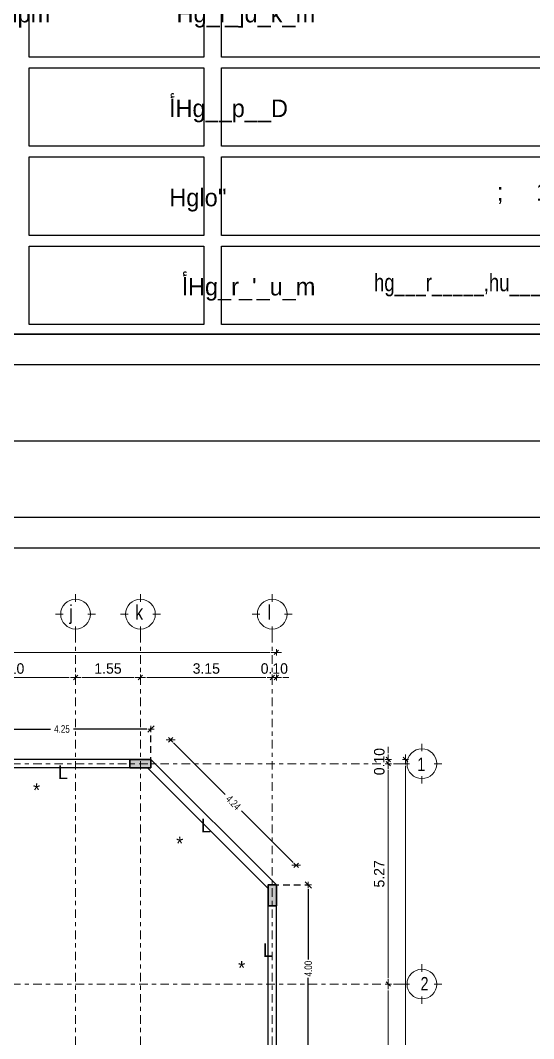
# Model space of a CAD drawing. Header units: inches. Extents: x -1583 to -1389, y -6910 to -6586.
# Drawn here: x -1443.06 to -1430.8, y -6708.65 to -6684.29 of the extents above; entities that cross this region are included whole.
import ezdxf
from ezdxf.enums import TextEntityAlignment as Align

# ---------------------------------------------------------------- set-up
doc = ezdxf.new("R2010")
doc.units = ezdxf.units.IN
doc.header["$MEASUREMENT"] = 0
for name, pattern in [('CENTERX2', [101.6, 63.5, -12.7, 12.7, -12.7]), ('DASHDOTX2', [50.8, 25.4, -12.7, 0, -12.7]), ('HIDDEN2', [4.7625, 3.175, -1.5875])]:
    doc.linetypes.add(name, pattern=pattern)
for name, color, linetype in [('Axsis', 8, 'CENTERX2'), ('LAY', 1, 'Continuous'), ('xyz', 93, 'Continuous')]:
    doc.layers.add(name, color=color, linetype=linetype)
for name, color, linetype, lineweight in [('COLUMNS', 3, 'Continuous', 30), ('dime', 240, 'Continuous', 13), ('ejes', 134, 'Continuous', 15), ('F DIM IN', 147, 'Continuous', 5), ('text', 91, 'Continuous', 18), ('wall', 7, 'Continuous', 30), ('ابعاد', 52, 'Continuous', 9)]:
    doc.layers.add(name, color=color, linetype=linetype, lineweight=lineweight)
doc.styles.add('A1', font='xarb.shx')
doc.styles.add('ARIAL', font='arialbd.ttf', dxfattribs={"width": 0.8, "height": 500})
doc.styles.add('AX', font='xarab.shx', dxfattribs={"height": 0.12})
doc.styles.add('DIM', font='xarab.shx', dxfattribs={"width": 0.8})
doc.styles.add('SOSA', font='sosa.shx')
doc.styles.add('XARB', font='xarb.shx', dxfattribs={"height": 0.5})
doc.dimstyles.new('DIM-50', dxfattribs={"dimtxt": 0.25, "dimasz": 0.15, "dimexe": 0, "dimexo": 0, "dimgap": 0.05, "dimtad": 1, "dimzin": 0, "dimdsep": 46, "dimtxsty": 'SOSA', "dimblk1": 'DIM-TICK', "dimblk2": 'DIM-TICK', "dimsah": 1, "dimcen": 1, "dimse1": 1, "dimse2": 1, "dimclrd": 251, "dimclrt": 4, "dimadec": 0, "dimazin": 0, "dimtfac": 1.5, "dimtix": 1, "dimtmove": 0, "dimatfit": 0, "dimldrblk": 'DIM-TICK', "dimfxl": 1, "dimtolj": 1, "dimtzin": 0, "dimarcsym": 0})
doc.dimstyles.new('DIM3', dxfattribs={"dimtxt": 0.18, "dimasz": 0.1, "dimexe": 0.18, "dimexo": 0.3, "dimgap": 0.07, "dimtad": 0, "dimzin": 0, "dimdsep": 46, "dimtxsty": 'DIM', "dimblk1": 'e', "dimblk2": 'e', "dimsah": 1, "dimcen": 0.09, "dimdle": 0.15, "dimse1": 1, "dimse2": 1, "dimclrd": 47, "dimclrt": 3, "dimadec": 0, "dimazin": 0, "dimtfac": 1, "dimtofl": 0, "dimtmove": 2, "dimatfit": 3, "dimldrblk": 'e', "dimfxl": 1, "dimtolj": 1, "dimtzin": 0, "dimarcsym": 0})

# ---------------------------------------------------------------- blocks, each defined once
blk = doc.blocks.new('kalesh')
at = {"layer": 'Defpoints'}
blk.add_lwpolyline([(3940.958, 559.483), (3987.589, 559.483), (3987.589, 592.346), (3940.958, 592.346)], close=True, dxfattribs=at)
at = {"layer": 'xyz', "ltscale": 0.2}
for p, q in [((3943.179, 591.236), (3984.813, 591.236)), ((3943.253, 590.788), (3984.887, 590.788)), ((3984.813, 561.037), (3943.179, 561.037)), ((3984.813, 560.593), (3943.179, 560.593))]:
    blk.add_line(p, q, dxfattribs=at)
for points in [[(3958.197, 566.218), (3960.739, 566.218), (3960.739, 565.074), (3958.197, 565.074)], [(3960.994, 566.218), (3967.98, 566.218), (3967.98, 565.074), (3960.994, 565.074)], [(3958.197, 564.919), (3960.739, 564.919), (3960.739, 563.776), (3958.197, 563.776)], [(3960.994, 564.919), (3967.98, 564.919), (3967.98, 563.776), (3960.994, 563.776)], [(3958.197, 563.621), (3960.739, 563.621), (3960.739, 562.477), (3958.197, 562.477)], [(3960.994, 563.621), (3967.98, 563.621), (3967.98, 562.477), (3960.994, 562.477)], [(3958.197, 562.322), (3960.739, 562.322), (3960.739, 561.178), (3958.197, 561.178)], [(3960.994, 562.322), (3967.98, 562.322), (3967.98, 561.178), (3960.994, 561.178)]]:
    blk.add_lwpolyline(points, close=True, dxfattribs=at)
for points in [[(3983.966, 561.038), (3943.146, 561.038)], [(3943.179, 561.037), (3984.846, 561.038)]]:
    blk.add_lwpolyline(points, dxfattribs=at)
at = {"layer": 'wall', "style": 'A1'}
blk.add_text('أHgfhpm ', height=0.256, dxfattribs=at).set_placement((3957.215, 565.58, -0.351))
at = {"layer": 'wall', "color": 30, "true_color": 0xf8991e, "style": 'A1'}
for s, height, p in [('Hg_l_]d_k_m ', 0.25602, (3960.342, 565.58, -0.351)), ('أHg__p__D ', 0.256, (3960.237, 564.2, -0.351)), ("Hglo''", 0.256, (3960.237, 562.901, -0.351)), ("أHg_r_'_u_m ", 0.25602, (3960.419, 561.603, -0.351))]:
    blk.add_text(s, height=height, dxfattribs=at).set_placement(p)
at = {"layer": 'wall', "color": 0, "style": 'A1'}
blk.add_text(';     10.50', height=0.25602, dxfattribs=at).set_placement((3965.005, 562.984))
blk = doc.blocks.new('1215447849')
at = {"layer": 'F DIM IN', "color": 0}
for p, q in [((2873.41, -5903.636), (2873.41, -5903.456)), ((2873.114, -5903.932), (2872.934, -5903.932)), ((2873.706, -5903.932), (2873.886, -5903.932)), ((2873.41, -5904.228), (2873.41, -5904.408))]:
    blk.add_line(p, q, dxfattribs=at)
blk.add_circle((2873.41, -5903.932), 0.356, dxfattribs=at)
blk = doc.blocks.new('DIM-TICK')
for p, q in [((-0.82, 0), (0.82, 0)), ((-0.35, -0.35), (0.35, 0.35)), ((0, 0.5), (0, -0.5))]:
    blk.add_line(p, q)
blk = doc.blocks.new('*D19')
at = {"layer": 'Defpoints', "color": 0, "transparency": 16777216}
for p in [(-1786.42, -6597.133), (-1786.42, -6597.476), (-1789.52, -6597.656)]:
    blk.add_point(p, dxfattribs=at)
at = {"layer": 'dime', "color": 251, "lineweight": -2, "transparency": 16777216}
blk.add_line((-1789.37, -6597.133), (-1786.57, -6597.133), dxfattribs=at)
at = {"layer": 'dime', "color": 251, "lineweight": -2, "transparency": 16777216, "xscale": 0.15, "yscale": 0.15, "zscale": 0.15, "rotation": 180}
blk.add_blockref('DIM-TICK', (-1789.52, -6597.133), dxfattribs=at)
at = {"layer": 'dime', "color": 251, "lineweight": -2, "transparency": 16777216, "xscale": 0.15, "yscale": 0.15, "zscale": 0.15}
blk.add_blockref('DIM-TICK', (-1786.42, -6597.133), dxfattribs=at)
at = {"layer": 'dime', "color": 4, "transparency": 16777216, "insert": (-1787.97, -6596.92), "char_height": 0.25, "attachment_point": 5, "style": 'SOSA'}
blk.add_mtext('\\A1;3.10', dxfattribs=at)
blk = doc.blocks.new('*D20')
at = {"layer": 'Defpoints', "color": 0, "transparency": 16777216}
for p in [(-1784.87, -6597.133), (-1786.42, -6597.476), (-1784.87, -6597.476)]:
    blk.add_point(p, dxfattribs=at)
at = {"layer": 'dime', "color": 251, "lineweight": -2, "transparency": 16777216}
blk.add_line((-1786.27, -6597.133), (-1785.02, -6597.133), dxfattribs=at)
at = {"layer": 'dime', "color": 251, "lineweight": -2, "transparency": 16777216, "xscale": 0.15, "yscale": 0.15, "zscale": 0.15, "rotation": 180}
blk.add_blockref('DIM-TICK', (-1786.42, -6597.133), dxfattribs=at)
at = {"layer": 'dime', "color": 251, "lineweight": -2, "transparency": 16777216, "xscale": 0.15, "yscale": 0.15, "zscale": 0.15}
blk.add_blockref('DIM-TICK', (-1784.87, -6597.133), dxfattribs=at)
at = {"layer": 'dime', "color": 4, "transparency": 16777216, "insert": (-1785.645, -6596.92), "char_height": 0.25, "attachment_point": 5, "style": 'SOSA'}
blk.add_mtext('\\A1;1.55', dxfattribs=at)
blk = doc.blocks.new('*D21')
at = {"layer": 'Defpoints', "color": 0, "transparency": 16777216}
for p in [(-1781.72, -6597.133), (-1784.87, -6597.476), (-1781.72, -6597.627)]:
    blk.add_point(p, dxfattribs=at)
at = {"layer": 'dime', "color": 251, "lineweight": -2, "transparency": 16777216}
blk.add_line((-1784.72, -6597.133), (-1781.87, -6597.133), dxfattribs=at)
at = {"layer": 'dime', "color": 251, "lineweight": -2, "transparency": 16777216, "xscale": 0.15, "yscale": 0.15, "zscale": 0.15, "rotation": 180}
blk.add_blockref('DIM-TICK', (-1784.87, -6597.133), dxfattribs=at)
at = {"layer": 'dime', "color": 251, "lineweight": -2, "transparency": 16777216, "xscale": 0.15, "yscale": 0.15, "zscale": 0.15}
blk.add_blockref('DIM-TICK', (-1781.72, -6597.133), dxfattribs=at)
at = {"layer": 'dime', "color": 4, "transparency": 16777216, "insert": (-1783.295, -6596.92), "char_height": 0.25, "attachment_point": 5, "style": 'SOSA'}
blk.add_mtext('\\A1;3.15', dxfattribs=at)
blk = doc.blocks.new('*D22')
at = {"layer": 'Defpoints', "color": 0, "transparency": 16777216}
for p in [(-1781.62, -6597.133), (-1781.72, -6597.627), (-1781.62, -6602.095)]:
    blk.add_point(p, dxfattribs=at)
at = {"layer": 'dime', "color": 251, "lineweight": -2, "transparency": 16777216}
for p, q in [((-1781.87, -6597.133), (-1782.02, -6597.133)), ((-1781.72, -6597.133), (-1781.62, -6597.133)), ((-1781.47, -6597.133), (-1781.32, -6597.133))]:
    blk.add_line(p, q, dxfattribs=at)
at = {"layer": 'dime', "color": 251, "lineweight": -2, "transparency": 16777216, "xscale": 0.15, "yscale": 0.15, "zscale": 0.15}
blk.add_blockref('DIM-TICK', (-1781.72, -6597.133), dxfattribs=at)
at = {"layer": 'dime', "color": 251, "lineweight": -2, "transparency": 16777216, "xscale": 0.15, "yscale": 0.15, "zscale": 0.15, "rotation": 180}
blk.add_blockref('DIM-TICK', (-1781.62, -6597.133), dxfattribs=at)
at = {"layer": 'dime', "color": 4, "transparency": 16777216, "insert": (-1781.67, -6596.92), "char_height": 0.25, "attachment_point": 5, "style": 'SOSA'}
blk.add_mtext('\\A1;0.10', dxfattribs=at)
blk = doc.blocks.new('*D23')
at = {"layer": 'Defpoints', "color": 0, "transparency": 16777216}
for p in [(-1781.62, -6596.532), (-1797.62, -6599.095), (-1781.62, -6621.495)]:
    blk.add_point(p, dxfattribs=at)
at = {"layer": 'dime', "color": 251, "lineweight": -2, "transparency": 16777216}
blk.add_line((-1797.47, -6596.532), (-1781.77, -6596.532), dxfattribs=at)
at = {"layer": 'dime', "color": 251, "lineweight": -2, "transparency": 16777216, "xscale": 0.15, "yscale": 0.15, "zscale": 0.15, "rotation": 180}
blk.add_blockref('DIM-TICK', (-1797.62, -6596.532), dxfattribs=at)
at = {"layer": 'dime', "color": 251, "lineweight": -2, "transparency": 16777216, "xscale": 0.15, "yscale": 0.15, "zscale": 0.15}
blk.add_blockref('DIM-TICK', (-1781.62, -6596.532), dxfattribs=at)
at = {"layer": 'dime', "color": 4, "transparency": 16777216, "insert": (-1789.62, -6596.319), "char_height": 0.25, "attachment_point": 5, "style": 'SOSA'}
blk.add_mtext('\\A1;16.00', dxfattribs=at)
blk = doc.blocks.new('*D62')
at = {"layer": 'Defpoints', "color": 0, "transparency": 16777216}
for p in [(-1779.701, -6604.465), (-1778.948, -6604.465), (-1779.696, -6608.695)]:
    blk.add_point(p, dxfattribs=at)
at = {"layer": 'dime', "color": 251, "lineweight": -2, "transparency": 16777216}
blk.add_line((-1778.948, -6608.545), (-1778.948, -6604.615), dxfattribs=at)
at = {"layer": 'dime', "color": 251, "lineweight": -2, "transparency": 16777216, "xscale": 0.15, "yscale": 0.15, "zscale": 0.15}
for p, rotation in [((-1778.948, -6604.465), 90), ((-1778.948, -6608.695), 270)]:
    blk.add_blockref('DIM-TICK', p, dxfattribs=dict(at, rotation=rotation))
at = {"layer": 'dime', "color": 4, "transparency": 16777216, "insert": (-1779.161, -6606.58), "char_height": 0.25, "attachment_point": 5, "rotation": 90, "style": 'SOSA'}
blk.add_mtext('\\A1;4.23', dxfattribs=at)
blk = doc.blocks.new('*D63')
at = {"layer": 'Defpoints', "color": 0, "transparency": 16777216}
for p in [(-1780.225, -6599.195), (-1778.948, -6599.195), (-1779.701, -6604.465)]:
    blk.add_point(p, dxfattribs=at)
at = {"layer": 'dime', "color": 251, "lineweight": -2, "transparency": 16777216}
blk.add_line((-1778.948, -6604.315), (-1778.948, -6599.345), dxfattribs=at)
at = {"layer": 'dime', "color": 251, "lineweight": -2, "transparency": 16777216, "xscale": 0.15, "yscale": 0.15, "zscale": 0.15}
for p, rotation in [((-1778.948, -6599.195), 90), ((-1778.948, -6604.465), 270)]:
    blk.add_blockref('DIM-TICK', p, dxfattribs=dict(at, rotation=rotation))
at = {"layer": 'dime', "color": 4, "transparency": 16777216, "insert": (-1779.162, -6601.83), "char_height": 0.25, "attachment_point": 5, "rotation": 90, "style": 'SOSA'}
blk.add_mtext('\\A1;5.27', dxfattribs=at)
blk = doc.blocks.new('*D64')
at = {"layer": 'Defpoints', "color": 0, "transparency": 16777216}
for p in [(-1793.02, -6599.095), (-1780.225, -6599.195), (-1778.948, -6599.095)]:
    blk.add_point(p, dxfattribs=at)
at = {"layer": 'dime', "color": 251, "lineweight": -2, "transparency": 16777216}
for p, q in [((-1778.948, -6598.945), (-1778.948, -6598.795)), ((-1778.948, -6599.195), (-1778.948, -6599.095)), ((-1778.948, -6599.345), (-1778.948, -6599.495))]:
    blk.add_line(p, q, dxfattribs=at)
at = {"layer": 'dime', "color": 251, "lineweight": -2, "transparency": 16777216, "xscale": 0.15, "yscale": 0.15, "zscale": 0.15}
for p, rotation in [((-1778.948, -6599.095), 270), ((-1778.948, -6599.195), 90)]:
    blk.add_blockref('DIM-TICK', p, dxfattribs=dict(at, rotation=rotation))
at = {"layer": 'dime', "color": 4, "transparency": 16777216, "insert": (-1779.161, -6599.145), "char_height": 0.25, "attachment_point": 5, "rotation": 90, "style": 'SOSA'}
blk.add_mtext('\\A1;0.10', dxfattribs=at)
blk = doc.blocks.new('*D65')
at = {"layer": 'Defpoints', "color": 0, "transparency": 16777216}
for p in [(-1793.02, -6599.095), (-1793.02, -6629.095), (-1778.535, -6629.095)]:
    blk.add_point(p, dxfattribs=at)
at = {"layer": 'dime', "color": 251, "lineweight": -2, "transparency": 16777216}
blk.add_line((-1778.535, -6599.245), (-1778.535, -6628.945), dxfattribs=at)
at = {"layer": 'dime', "color": 251, "lineweight": -2, "transparency": 16777216, "xscale": 0.15, "yscale": 0.15, "zscale": 0.15}
for p, rotation in [((-1778.535, -6599.095), 90), ((-1778.535, -6629.095), 270)]:
    blk.add_blockref('DIM-TICK', p, dxfattribs=dict(at, rotation=rotation))
at = {"layer": 'dime', "color": 4, "transparency": 16777216, "insert": (-1778.749, -6614.095), "char_height": 0.25, "attachment_point": 5, "rotation": 90, "style": 'SOSA'}
blk.add_mtext('\\A1;30.00', dxfattribs=at)
blk = doc.blocks.new('d')
at = {"layer": 'ابعاد'}
for p, q in [((128.6, -15.46), (127.1, -16.96)), ((128.6, -16.21), (127.1, -16.21)), ((127.85, -15.46), (127.85, -16.96))]:
    blk.add_line(p, q, dxfattribs=at)
blk = doc.blocks.new('e')
at = {"layer": 'ابعاد'}
blk.add_blockref('d', (-127.85, 16.21), dxfattribs=at)
blk = doc.blocks.new('*D235')
at = {"layer": 'Defpoints', "color": 0, "transparency": 16777216}
for p in [(-1439.944, -6701.242), (-1444.194, -6701.64), (-1439.944, -6701.64)]:
    blk.add_point(p, dxfattribs=at)
at = {"layer": 'dime', "color": 47, "lineweight": -2, "transparency": 16777216}
for p, q in [((-1444.094, -6701.242), (-1442.344, -6701.242)), ((-1440.044, -6701.242), (-1441.793, -6701.242))]:
    blk.add_line(p, q, dxfattribs=at)
at = {"layer": 'dime', "color": 47, "lineweight": -2, "transparency": 16777216, "xscale": 0.1, "yscale": 0.1, "zscale": 0.1, "rotation": 180}
blk.add_blockref('e', (-1444.194, -6701.242), dxfattribs=at)
at = {"layer": 'dime', "color": 47, "lineweight": -2, "transparency": 16777216, "xscale": 0.1, "yscale": 0.1, "zscale": 0.1}
blk.add_blockref('e', (-1439.944, -6701.242), dxfattribs=at)
at = {"layer": 'dime', "color": 3, "transparency": 16777216, "insert": (-1442.069, -6701.242), "char_height": 0.18, "attachment_point": 5, "style": 'DIM'}
blk.add_mtext('\\A1;4.25', dxfattribs=at)
blk = doc.blocks.new('*D236')
at = {"layer": 'Defpoints', "color": 0, "transparency": 16777216}
for p in [(-1439.944, -6701.971), (-1436.473, -6704.501), (-1436.944, -6704.971)]:
    blk.add_point(p, dxfattribs=at)
at = {"layer": 'dime', "color": 47, "lineweight": -2, "transparency": 16777216}
for p, q in [((-1439.403, -6701.572), (-1438.169, -6702.806)), ((-1436.544, -6704.43), (-1437.778, -6703.196))]:
    blk.add_line(p, q, dxfattribs=at)
at = {"layer": 'dime', "color": 47, "lineweight": -2, "transparency": 16777216, "xscale": 0.1, "yscale": 0.1, "zscale": 0.1}
for p, rotation in [((-1439.473, -6701.501), 135.0000000083442), ((-1436.473, -6704.501), 315.0000000083442)]:
    blk.add_blockref('e', p, dxfattribs=dict(at, rotation=rotation))
at = {"layer": 'dime', "color": 3, "transparency": 16777216, "insert": (-1437.973, -6703.001), "char_height": 0.18, "attachment_point": 5, "rotation": 315, "style": 'DIM'}
blk.add_mtext('\\A1;4.24', dxfattribs=at)
blk = doc.blocks.new('*D97')
at = {"layer": 'Defpoints', "color": 0, "transparency": 16777216}
for p in [(-1436.022, -6704.971), (-1436.182, -6708.971), (-1436.022, -6708.971)]:
    blk.add_point(p, dxfattribs=at)
at = {"layer": 'dime', "color": 47, "lineweight": -2, "transparency": 16777216}
for p, q in [((-1436.182, -6705.071), (-1436.182, -6706.752)), ((-1436.182, -6708.871), (-1436.182, -6707.19))]:
    blk.add_line(p, q, dxfattribs=at)
at = {"layer": 'dime', "color": 47, "lineweight": -2, "transparency": 16777216, "xscale": 0.1, "yscale": 0.1, "zscale": 0.1}
for p, rotation in [((-1436.182, -6704.971), 90), ((-1436.182, -6708.971), 270)]:
    blk.add_blockref('e', p, dxfattribs=dict(at, rotation=rotation))
at = {"layer": 'dime', "color": 3, "transparency": 16777216, "insert": (-1436.182, -6706.971), "char_height": 0.18, "attachment_point": 5, "rotation": 90, "style": 'DIM'}
blk.add_mtext('\\A1;4.00', dxfattribs=at)
blk = doc.blocks.new('R')
at = {"layer": 'text', "style": 'AX', "flags": 4}
for tag, p in [('25', (-1.194, -0.127)), (';', (-0.574, -0.287))]:
    blk.add_attdef(tag, p, '', height=0.14, dxfattribs=at)
blk = doc.blocks.new('25698555')
at = {"layer": 'Axsis', "color": 251, "linetype": 'DASHDOTX2', "lineweight": 5, "ltscale": 0.008, "true_color": 0x636466}
for p, q in [((-1786.42, -6596.095), (-1786.42, -6632.095)), ((-1784.87, -6596.095), (-1784.87, -6632.095)), ((-1781.72, -6596.095), (-1781.72, -6632.095)), ((-1778.62, -6599.195), (-1800.62, -6599.195)), ((-1778.62, -6604.465), (-1800.62, -6604.465))]:
    blk.add_line(p, q, dxfattribs=at)
at = {"layer": 'wall', "color": 116, "true_color": 0x136734}
for p in [(-4659.83, -691.686), (-4658.28, -691.686), (-4655.13, -691.686)]:
    blk.add_blockref('1215447849', p, dxfattribs=at)
at = {"layer": 'wall', "color": 116, "true_color": 0x136734, "rotation": 270}
for p in [(4125.789, -3725.785), (4125.789, -3731.055)]:
    blk.add_blockref('1215447849', p, dxfattribs=at)
at = {"layer": 'ejes', "color": 116, "ltscale": 0.05, "true_color": 0x136734, "style": 'ARIAL'}
for s, insert, char_height, width, attachment_point in [('{\\fBankGothic Md BT|b0|i0|c0|p34;j}', (-1786.568, -6595.402), 0.35, 0.37193, 1), ('{\\fBankGothic Md BT|b0|i0|c0|p34;k}', (-1784.995, -6595.402), 0.35, 0.37193, 1), ('{\\fBankGothic Md BT|b0|i0|c0|p34;l}', (-1781.828, -6595.402), 0.35, 0.37193, 1), ('{\\fBankGothic Md BT|b0|i0|c0|p34;1}', (-1778.064, -6599.369), 0.3185, 0.33846, 9), ('{\\fBankGothic Md BT|b0|i0|c0|p34;2}', (-1777.986, -6604.614), 0.3185, 0.33846, 9)]:
    blk.add_mtext(s, dxfattribs=dict(at, insert=insert, char_height=char_height, width=width, attachment_point=attachment_point))
at = {"layer": 'dime', "color": 1}
for base, p1, p2, picture, middle in [((-1912.054, -6597.133), (-1781.72, -6597.627), (-1912.054, -6595.389), '*D22', (-1781.67, -6596.92)), ((-1786.42, -6597.133), (-1789.52, -6597.656), (-1786.42, -6597.476), '*D19', (-1787.97, -6596.92)), ((-1784.87, -6597.133), (-1786.42, -6597.476), (-1784.87, -6597.476), '*D20', (-1785.645, -6596.92)), ((-1781.72, -6597.133), (-1784.87, -6597.476), (-1781.72, -6597.627), '*D21', (-1783.295, -6596.92))]:
    dim = blk.add_linear_dim(base=base, p1=p1, p2=p2, dimstyle='DIM-50', override={"dimtmove": 1}, dxfattribs=at)
    dim.commit()
    dim.dimension.update_dxf_attribs({"geometry": picture, "text_midpoint": middle})
dim = blk.add_linear_dim(base=(-1781.62, -6596.532), p1=(-1797.62, -6599.095), p2=(-1781.62, -6621.495), dimstyle='DIM-50', dxfattribs=at)
dim.commit()
dim.dimension.update_dxf_attribs({"geometry": '*D23', "text_midpoint": (-1789.62, -6596.319)})
for base, p1, p2, picture, middle in [((-1778.948, -6599.095), (-1780.225, -6599.195), (-1793.02, -6599.095), '*D64', (-1779.161, -6599.145)), ((-1778.948, -6599.195), (-1779.701, -6604.465), (-1780.225, -6599.195), '*D63', (-1779.162, -6601.83)), ((-1778.948, -6604.465), (-1779.696, -6608.695), (-1779.701, -6604.465), '*D62', (-1779.161, -6606.58))]:
    dim = blk.add_linear_dim(base=base, p1=p1, p2=p2, angle=90, dimstyle='DIM-50', override={"dimtmove": 1}, dxfattribs=at)
    dim.commit()
    dim.dimension.update_dxf_attribs({"geometry": picture, "text_midpoint": middle})
dim = blk.add_linear_dim(base=(-1778.535, -6622.389), p1=(-1793.02, -6599.095), p2=(-1923.454, -6622.389), angle=90, dimstyle='DIM-50', dxfattribs=at)
dim.commit()
dim.dimension.update_dxf_attribs({"geometry": '*D65', "text_midpoint": (-1778.749, -6614.095)})

msp = doc.modelspace()

# ---------------------------------------------------------------- hatches: boundary and pattern name
at = {"layer": 'COLUMNS'}
h = msp.add_hatch(color=1, dxfattribs=at)
h.set_gradient(color1=(0, 255, 0), color2=(0, 77, 0), rotation=45, centered=1, one_color=1, tint=0.15, name='INVCYLINDER')
h.paths.add_polyline_path([(-1440.444, -6702.171), (-1439.944, -6702.171), (-1439.944, -6701.971), (-1440.444, -6701.971)])
h = msp.add_hatch(color=1, dxfattribs=at)
h.set_gradient(color1=(0, 255, 0), color2=(0, 77, 0), rotation=45, centered=1, one_color=1, tint=0.15, name='INVCYLINDER')
h.paths.add_polyline_path([(-1436.944, -6705.471), (-1436.944, -6704.971), (-1437.144, -6704.971), (-1437.144, -6705.471)])

# ---------------------------------------------------------------- linework, layer by layer
at = {"ltscale": 0.2}
for points in [[(-1436.944, -6724.371), (-1436.944, -6704.971), (-1439.944, -6701.971), (-1448.344, -6701.971)], [(-1437.144, -6724.371), (-1437.144, -6705.054), (-1440.026, -6702.171), (-1448.344, -6702.171)]]:
    msp.add_lwpolyline(points, dxfattribs=at)
at = {"layer": 'Axsis', "color": 251, "linetype": 'HIDDEN2', "ltscale": 0.05, "true_color": 0x636466}
for p, q in [((-1439.944, -6702.071), (-1439.944, -6701.21)), ((-1437.044, -6704.971), (-1436.182, -6704.971))]:
    msp.add_line(p, q, dxfattribs=at)
at = {"layer": 'COLUMNS', "color": 3}
for points in [[(-1439.944, -6702.171), (-1439.944, -6701.971), (-1440.444, -6701.971), (-1440.444, -6702.171)], [(-1436.944, -6704.971), (-1437.144, -6704.971), (-1437.144, -6705.471), (-1436.944, -6705.471)]]:
    msp.add_lwpolyline(points, close=True, dxfattribs=at)

# ---------------------------------------------------------------- block references
for p, xscale, yscale, zscale in [((-7941.588, -7612.936), 1.641842369206242, 1.641842369206242, 1.641842369206242), ((-7941.588, -7666.893), 1.641842369206234, 1.641842369206234, 1.641842369206234)]:
    msp.add_blockref('kalesh', p, dxfattribs=dict(xscale=xscale, yscale=yscale, zscale=zscale))
at = {"color": 0}
ref = msp.add_blockref('R', (-1440.732, -6701.984), dxfattribs=dict(at, xscale=2.32517705215754, yscale=2.32517705215754, zscale=2.32517705215754))
ref.add_attrib('25', '*', (-1442.76, -6702.865), dxfattribs={"layer": 'text', "color": 0, "height": 0.326, "style": 'AX', "flags": 4})
ref.add_attrib(';', 'L', (-1442.171, -6702.438), dxfattribs={"layer": 'text', "color": 0, "height": 0.326, "style": 'AX', "flags": 4})
ref = msp.add_blockref('R', (-1437.313, -6703.261), dxfattribs=dict(at, xscale=2.32517705215754, yscale=2.32517705215754, zscale=2.32517705215754))
ref.add_attrib('25', '*', (-1439.34, -6704.142), dxfattribs={"layer": 'text', "color": 0, "height": 0.326, "style": 'AX', "flags": 4})
ref.add_attrib(';', 'L', (-1438.751, -6703.715), dxfattribs={"layer": 'text', "color": 0, "height": 0.326, "style": 'AX', "flags": 4})
ref = msp.add_blockref('R', (-1435.833, -6706.237), dxfattribs=dict(at, xscale=2.32517705215754, yscale=2.32517705215754, zscale=2.32517705215754))
ref.add_attrib('25', '*', (-1437.86, -6707.117), dxfattribs={"layer": 'text', "color": 0, "height": 0.326, "style": 'AX', "flags": 4})
ref.add_attrib(';', 'L', (-1437.271, -6706.69), dxfattribs={"layer": 'text', "color": 0, "height": 0.326, "style": 'AX', "flags": 4})
at = {"layer": 'dime', "color": 1}
msp.add_blockref('25698555', (344.676, -102.876), dxfattribs=at)

# ---------------------------------------------------------------- texts
at = {"layer": 'LAY', "color": 0, "style": 'XARB', "width": 0.8}
msp.add_text('hg___r_____,hu____] ', height=0.41587, dxfattribs=at).set_placement((-1432.374, -6690.565), align=Align.MIDDLE_CENTER)

# ---------------------------------------------------------------- dimensions: what is measured, and where the dimension line sits
at = {"layer": 'dime'}
dim = msp.add_linear_dim(base=(-1439.944, -6701.242), p1=(-1444.194, -6701.64), p2=(-1439.944, -6701.64), dimstyle='DIM3', dxfattribs=at)
dim.commit()
dim.dimension.update_dxf_attribs({"geometry": '*D235', "text_midpoint": (-1442.069, -6701.242)})
for p1, p2, distance, picture, middle in [((-1439.944, -6701.971), (-1436.944, -6704.971), 0.665, '*D236', (-1437.973, -6703.001)), ((-1436.022, -6704.971), (-1436.022, -6708.971), -0.161, '*D97', (-1436.182, -6706.971))]:
    dim = msp.add_aligned_dim(p1=p1, p2=p2, distance=distance, dimstyle='DIM3', dxfattribs=at)
    dim.commit()
    dim.dimension.update_dxf_attribs({"geometry": picture, "text_midpoint": middle})

doc.saveas('drawing.dxf')
